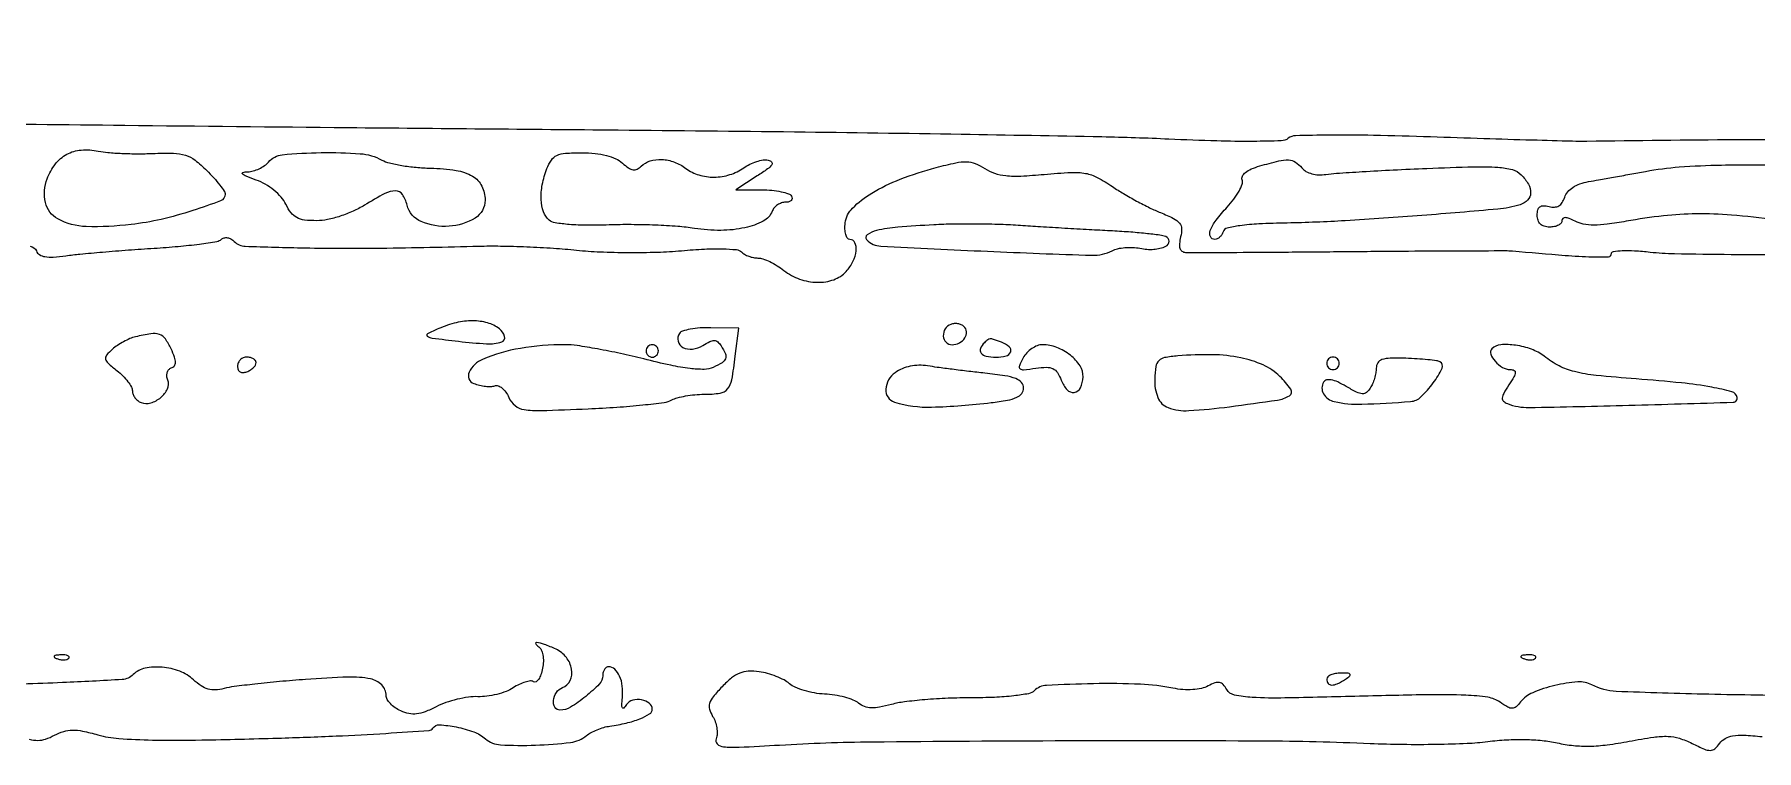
# Model space of a CAD drawing. Extents: x 0 to 5034, y 0 to 2560.
# Drawn here: x 3535.2 to 3813.4, y 2191.5 to 2307.1 of the extents above; entities that cross this region are included whole.
import ezdxf

# ---------------------------------------------------------------- set-up
doc = ezdxf.new("R2010")
doc.units = 0

msp = doc.modelspace()

# ---------------------------------------------------------------- linework, layer by layer
for points in [[(3827.18559, 2290.04452, 0.004343), (3810.157271, 2290.076646, 0.001576), (3786, 2289.836263, -0.009602), (3783.684336, 2289.850391, -0.000662), (3777.147494, 2290.0245, -0.000944), (3769.353548, 2290.257145, -0.000709), (3760.778705, 2290.541469, 0.003421), (3751.52036, 2290.798183, 0.007574), (3744.455716, 2290.838665, 0.004336), (3738.960331, 2290.739245, 0.156523), (3737.778705, 2290.324864, -0.155211), (3736.626255, 2289.917397, -0.006156), (3732.106507, 2289.828927, -0.009162), (3726.216111, 2289.894103, -0.004141), (3718.5, 2290.184906, 0.006559), (3707.654555, 2290.541129, 0.00089), (3684.93125, 2290.948714, 0.001025), (3658.003456, 2291.328522, 0.000865), (3629.5, 2291.622781, -0.000217), (3585.881725, 2292.016538, -0.000379), (3549.75898, 2292.385684, -0.000297), (3521.114575, 2292.717168, -0.0039)], [(3534.488235, 2272.894777, -0.289016), (3535.500627, 2272.138184, 0.165152), (3535.994476, 2271.544259, 0.097809), (3536.867386, 2271.220871, 0.057099), (3538.225972, 2271.15871, 0.017753), (3540.261523, 2271.37087, -0.01079), (3542.536206, 2271.640015, -0.002831), (3546.192447, 2271.971931, -0.002874), (3550.360612, 2272.302415, -0.002942), (3554.5, 2272.582206, 0.00725), (3558.395759, 2272.879264, 0.010523), (3561.822679, 2273.263477, 0.006426), (3564.664248, 2273.680008, 0.150687), (3565.385714, 2274.035235, -0.134981), (3565.814665, 2274.2631, -0.097083), (3566.35958, 2274.277493, -0.08424), (3566.937602, 2274.076119, -0.070627), (3567.457234, 2273.685714, 0.189589), (3569.242489, 2272.908452, 0.004125), (3578.899975, 2272.641371, 0.008003), (3591.147078, 2272.599805, 0.003745), (3607, 2272.918524, -0.011089), (3610.467214, 2272.937303, -0.006019), (3614.727861, 2272.81457, -0.005993), (3619.061976, 2272.585424, -0.009433), (3622.775698, 2272.273959, 0.015508), (3626.572647, 2272.001918, 0.008821), (3631.176117, 2271.896621, 0.008802), (3635.82007, 2271.954099, 0.01437), (3639.751676, 2272.185218, -0.009224), (3643.439265, 2272.440095, -0.018099), (3646.380358, 2272.482352, -0.017044), (3648.605909, 2272.357789, -0.175624), (3649.425979, 2271.974021, 0.069114), (3649.91971, 2271.600714, 0.038976), (3650.603016, 2271.286119, 0.038067), (3651.356146, 2271.071624, 0.050383), (3652.065141, 2271, -0.082712), (3652.878671, 2270.864495, -0.02841), (3653.988033, 2270.4125, -0.027329), (3655.177112, 2269.765448, -0.028388), (3656.272871, 2269, 0.081367), (3658.820247, 2267.594637, 0.081369), (3661.682863, 2267.075554, 0.088573), (3664.350069, 2267.505117, 0.125367), (3666.345012, 2268.828741, 0.070183), (3667.436514, 2270.439942, 0.0857), (3667.946478, 2272.185042, 0.13552), (3667.743009, 2273.478133, 0.294422), (3666.933578, 2274, -0.245374), (3666.549669, 2274.200473, -0.083972), (3666.273366, 2274.786218, -0.060192), (3666.140005, 2275.651208, -0.03762), (3666.183578, 2276.676487, -0.171381), (3667.353325, 2279.054543, -0.05712), (3670.463308, 2281.468601, -0.045003), (3675.059098, 2283.722821, -0.026425), (3680.889477, 2285.61125, -0.011122), (3684.036512, 2286.375216, -0.059317), (3685.793688, 2286.546931, -0.091844), (3687.169853, 2286.261865, -0.048189), (3688.722618, 2285.446092, 0.065398), (3690.302582, 2284.683992, 0.055455), (3692.117237, 2284.300958, 0.036634), (3694.572547, 2284.242037, 0.010779), (3698.333141, 2284.508727, -0.010367), (3702.670711, 2284.819925, -0.057215), (3705.004292, 2284.671741, -0.077362), (3706.916986, 2284.012024, -0.027923), (3709.387286, 2282.523228, 0.015467), (3711.156027, 2281.396279, 0.010034), (3713.265165, 2280.199041, 0.010091), (3715.373792, 2279.111859, 0.018814), (3717.129835, 2278.331374, -0.018803), (3719.237087, 2277.394847, -0.106457), (3720.196416, 2276.638043, -0.168667), (3720.53418, 2275.731255, -0.06717), (3720.384141, 2274.394402, 0.034831), (3720.192017, 2273.315782, 0.101022), (3720.263342, 2272.565046, 0.163542), (3720.587816, 2272.110827, 0.14121), (3721.141592, 2271.911364, 0.017433), (3722.17841, 2271.879944, 0.00018), (3729.444718, 2271.915752, 0.000581), (3737.820069, 2271.969777, 0.000377), (3747.5, 2272.050768, -0.00055), (3757.189811, 2272.128504, -0.000839), (3765.596875, 2272.172599, -0.000285), (3772.863654, 2272.19438, -0.022806), (3774, 2272.145287, 0.002149), (3782.506839, 2271.4249, 0.013222), (3786.897156, 2271.188731, 0.017699), (3789.52281, 2271.209985, 0.401533), (3790, 2271.708392, -0.373197), (3790.306427, 2272.061757, -0.025237), (3791.741571, 2272.193551, -0.024972), (3793.729362, 2272.176016, -0.012286), (3796.25, 2271.965493, 0.022271), (3800.169662, 2271.716805, 0.002357), (3809.329688, 2271.587523, 0.002908), (3820.246363, 2271.548405, 0.002331)], [(3816.5, 2277.178411, 0.011513), (3809.368984, 2277.932644, 0.02321), (3803.720644, 2278.135734, 0.02531), (3798.40314, 2277.810537, 0.016831), (3792.357819, 2276.925619, -0.012486), (3789.317062, 2276.453491, -0.032784), (3787.114927, 2276.313419, -0.046179), (3785.442692, 2276.471603, -0.076346), (3784.107819, 2276.942297, 0.024968), (3783.177507, 2277.381944, 0.087096), (3782.531477, 2277.524913, 0.197739), (3782.157063, 2277.389766, 0.211563), (3782, 2277.035184, -0.185695), (3781.847983, 2276.639978, -0.089931), (3781.4125, 2276.304085, -0.069773), (3780.765333, 2276.076395, -0.049786), (3780, 2276, -0.071916), (3779.142194, 2276.124022, -0.119125), (3778.512277, 2276.488298, -0.123133), (3778.131469, 2277.089897, -0.079994), (3778, 2277.90638, -0.060561), (3778.104984, 2278.769967, -0.174697), (3778.434354, 2279.264186, -0.168945), (3779.011991, 2279.444334, -0.055898), (3779.903596, 2279.314959, 0.073788), (3780.784089, 2279.219077, 0.123672), (3781.494486, 2279.427155, 0.118806), (3782.041086, 2279.954565, 0.064948), (3782.437517, 2280.803133, -0.09927), (3782.918205, 2281.672208, -0.071517), (3783.750101, 2282.409067, -0.061071), (3784.890991, 2282.974475, -0.042542), (3786.28392, 2283.334732, 0.001887), (3787.923433, 2283.619255, 0.000632), (3790.317777, 2284.047208, 0.000629), (3792.96703, 2284.527616, 0.000718), (3795.5, 2284.993987, -0.027104), (3800.955867, 2285.703512, -0.014444), (3807.756982, 2286.018236, -0.00759), (3818.192747, 2286.040954, -0.001303)], [(3534.342829, 2193.296981, 0.066198), (3535.731362, 2193.127127, 0.078093), (3536.981376, 2193.337006, 0.042319), (3538.416553, 2193.955341, -0.049022), (3539.900656, 2194.571349, -0.071679), (3541.296915, 2194.785733, -0.053886), (3542.96972, 2194.620549, -0.016726), (3545.428124, 2194.020124, 0.050219), (3548.807506, 2193.430847, 0.013507), (3554.254415, 2193.184089, 0.009356), (3562.208593, 2193.187691, 0.002706), (3574.48665, 2193.489502, 0.003196), (3583.930474, 2193.833233, 0.00515), (3591.969394, 2194.260297, 0.001272), (3598.955155, 2194.721457, 0.24174), (3599.549434, 2195.079985, -0.275639), (3600.626357, 2195.639687, -0.03467), (3603.341015, 2195.290491, -0.038824), (3606.16857, 2194.493152, -0.090082), (3608.060665, 2193.379095, 0.166268), (3610.472224, 2192.409457, 0.021273), (3616.136189, 2192.351466, 0.022253), (3621.788923, 2192.78644, 0.143837), (3624.387511, 2193.906643, -0.051087), (3625.10875, 2194.39022, -0.02638), (3626.094372, 2194.849193, -0.025921), (3627.167791, 2195.218341, -0.035517), (3628.166963, 2195.42963, 0.023735), (3630.796556, 2195.921331, 0.036596), (3633.001867, 2196.616764, 0.041186), (3634.577497, 2197.399294, 0.262681), (3635, 2198.148016, 0.230011), (3634.531259, 2199.113062, 0.122619), (3633.292974, 2199.669708, 0.111664), (3631.846721, 2199.606085, 0.17936), (3630.854445, 2198.895717, -0.041378), (3630.414335, 2198.348393, -0.492259), (3630.181242, 2198.372729, -0.154092), (3630.075048, 2198.795456, -0.011366), (3630.174515, 2200, 0.054234), (3630.168373, 2201.895533, 0.077281), (3629.726789, 2203.517199, 0.10178), (3628.942714, 2204.608605, 0.188424), (3627.940983, 2205, 0.150207), (3627.582128, 2204.889706, 0.098577), (3627.276414, 2204.579378, 0.081732), (3627.070233, 2204.115551, 0.063883), (3627, 2203.568094, -0.195907), (3626.450593, 2202.219699, -0.029584), (3624.249191, 2200.218415, -0.031662), (3621.790038, 2198.47996, -0.138898), (3620.09563, 2198, -0.263417), (3619.276132, 2198.463931, -0.164258), (3619.034359, 2199.571488, -0.122467), (3619.508892, 2200.853908, -0.152737), (3620.5, 2201.638374, 0.194808), (3621.726136, 2202.783397, 0.151664), (3621.9716, 2204.607512, 0.125113), (3621.124147, 2206.524711, 0.120106), (3619.452947, 2207.839485, 0.015644), (3617.574189, 2208.625498, 0.056397), (3616.319116, 2208.94902, 0.635241), (3616.172613, 2208.724697, 0.113179), (3616.658632, 2208.232139, -0.147187), (3617.07311, 2207.751713, -0.059707), (3617.33143, 2206.917501, -0.051241), (3617.413488, 2205.876027, -0.041303), (3617.294282, 2204.759107, -0.03523), (3617.026939, 2203.751358, -0.065598), (3616.651849, 2202.995721, -0.107426), (3616.236872, 2202.597336, -0.283376), (3615.841675, 2202.59785, 0.167222), (3615.323958, 2202.714817, 0.045015), (3614.486354, 2202.545767, 0.040373), (3613.512151, 2202.168109, 0.03239), (3612.533251, 2201.613744, -0.053786), (3611.38172, 2201.025075, -0.029799), (3609.874619, 2200.549739, -0.029373), (3608.27266, 2200.246275, -0.041539), (3606.823029, 2200.180337, 0.044261), (3605.302742, 2200.102907, 0.024515), (3603.476038, 2199.754683, 0.024271), (3601.646177, 2199.216746, 0.035714), (3600.10719, 2198.55543, -0.024885), (3598.307236, 2197.735395, -0.065323), (3596.933985, 2197.388737, -0.080757), (3595.697356, 2197.443625, -0.055558), (3594.361388, 2197.881202, -0.045419), (3593.458006, 2198.396409, -0.049989), (3592.693658, 2199.052025, -0.056146), (3592.169024, 2199.7425, -0.13521), (3592, 2200.356116, 0.19873), (3591.291542, 2202.068188, 0.148107), (3589.470539, 2203.04423, 0.058218), (3585.884274, 2203.337673, 0.009812), (3579, 2202.963582, 0.0043), (3574.783349, 2202.614874, 0.005062), (3570.79687, 2202.209922, 0.004465), (3567.438836, 2201.804032, 0.031245), (3565.819132, 2201.489695, -0.050658), (3564.421332, 2201.274253, -0.082495), (3563.231359, 2201.4092, -0.0778), (3562.101369, 2201.931305, -0.0405), (3560.880571, 2202.896638, 0.096824), (3558.662856, 2204.277716, 0.069123), (3555.805186, 2204.934493, 0.072821), (3553.051286, 2204.775954, 0.146665), (3551.153655, 2203.753655, -0.183291), (3549.362845, 2202.94782, -0.004065), (3539.734283, 2202.445212, -0.007161), (3526.843745, 2202.062228, -0.00258)], [(3821.201015, 2200.318329, -0.002854), (3805.727277, 2200.563828, -0.004494), (3790.760836, 2201.021351, -0.113445), (3786.833324, 2202.089202, 0.143192), (3784.533942, 2202.571964, 0.039513), (3780.847505, 2201.990328, 0.039853), (3777.274323, 2200.825471, 0.129986), (3775.315002, 2199.325692, -0.045408), (3774.577743, 2198.53383, -0.18222), (3773.97134, 2198.298731, -0.134865), (3773.247534, 2198.490306, -0.021042), (3771.989873, 2199.294539, 0.116416), (3770.031957, 2200.074795, 0.02641), (3766.447767, 2200.414972, 0.014653), (3760.548898, 2200.488797, 0.002487), (3749.300154, 2200.243938, -0.001955), (3737.232369, 2199.968387, -0.017639), (3731.951824, 2200.054749, -0.03994), (3729.064299, 2200.436556, -0.215572), (3727.821893, 2201.353776, 0.0584), (3727.25454, 2202.137051, 0.16218), (3726.667422, 2202.462152, 0.134389), (3725.927859, 2202.400597, 0.03531), (3724.83276, 2201.910496, -0.069011), (3723.745567, 2201.509207, -0.038189), (3722.341651, 2201.312153, -0.034973), (3720.761735, 2201.322911, -0.031202), (3719.13615, 2201.550518, 0.040581), (3713.873396, 2202.187112, 0.0144), (3706.285151, 2202.266493, 0.008048), (3698.687385, 2202.00477, 0.185812), (3696.739772, 2201.139772, -0.153134), (3695.824421, 2200.661493, -0.016415), (3693.425515, 2200.311785, -0.017689), (3690.3139, 2200.0731, -0.010142), (3686.55, 2199.994423, 0.010376), (3682.805143, 2199.914396, 0.010131), (3679.036839, 2199.679033, 0.010071), (3675.738292, 2199.338808, 0.037002), (3673.681792, 2198.928586, -0.020242), (3671.744182, 2198.474126, -0.056982), (3670.358439, 2198.36852, -0.080608), (3669.281525, 2198.585306, -0.083495), (3668.3429, 2199.130381, 0.081421), (3667.490113, 2199.63032, 0.026777), (3666.102521, 2200.081261, 0.025863), (3664.483202, 2200.424646, 0.026565), (3662.851506, 2200.59517, -0.03099), (3661.207312, 2200.781713, -0.028476), (3659.550638, 2201.172877, -0.029635), (3658.113917, 2201.694159, -0.078051), (3657.190398, 2202.277146, 0.059544), (3656.313989, 2202.876642, 0.027041), (3655.047317, 2203.452842, 0.02631), (3653.629719, 2203.922992, 0.032639), (3652.268553, 2204.202279, 0.045059), (3650.514236, 2204.2849, 0.085457), (3649.135992, 2203.986097, 0.076096), (3647.835184, 2203.213597, 0.029764), (3646.299101, 2201.790306, 0.018918), (3644.855984, 2200.165194, 0.09476), (3644.275637, 2199.101265, 0.147898), (3644.2596, 2198.143356, 0.070446), (3644.764333, 2197.005755, -0.055738), (3645.177078, 2196.144473, -0.045449), (3645.424906, 2195.151948, -0.047174), (3645.482659, 2194.183706, -0.083117), (3645.32344, 2193.400487, 0.299782), (3645.509689, 2192.552103, 0.169814), (3646.501988, 2192.090078, 0.03676), (3649.039808, 2192.02445, 0.003091), (3655.589654, 2192.377262, -0.01263), (3670.507193, 2192.895662, -0.001678), (3702.057026, 2193.088865, -0.00186), (3733.593207, 2193.058867, -0.009655), (3751, 2192.641364, 0.007771), (3756.2624, 2192.495302, 0.006909), (3761.7375, 2192.50412, 0.00695), (3766.662958, 2192.648612, 0.021122), (3770, 2192.93451, -0.017948), (3773.030708, 2193.213546, -0.01878), (3776.028048, 2193.268587, -0.01988), (3778.819298, 2193.103851, -0.030026), (3781.222955, 2192.719057, 0.02906), (3783.839002, 2192.295081, 0.031069), (3786.428479, 2192.190285, 0.026901), (3789.31122, 2192.408227, 0.014313), (3792.846186, 2192.970977, -0.009578), (3796.823603, 2193.642835, -0.045171), (3799.132294, 2193.776664, -0.067523), (3800.962605, 2193.467712, -0.040191), (3803.016698, 2192.641557, 0.012529), (3805.004738, 2191.711248, 0.10459), (3805.972047, 2191.510928, 0.181009), (3806.691874, 2191.783812, 0.054787), (3807.493657, 2192.660438, -0.106202), (3808.384239, 2193.453935, -0.090457), (3809.57447, 2193.869319, -0.052067), (3811.362318, 2193.961146, -0.012531), (3814.32448, 2193.730271, -0.008392)]]:
    msp.add_lwpolyline(points, format="xyb")
for points in [[(3554.264319, 2287.882895, -0.015286), (3557.657662, 2287.921721, -0.071293), (3559.583449, 2287.608023, -0.089116), (3561.131045, 2286.799209, -0.031523), (3563.014319, 2285.139527, -0.013079), (3564.157856, 2283.934546, -0.017669), (3565.122956, 2282.783493, -0.014776), (3565.850762, 2281.791271, -0.151983), (3566, 2281.311642, -0.310595), (3565.264694, 2280.242129, -0.013521), (3560.757602, 2278.652053, -0.021692), (3555.64585, 2277.244235, -0.0271), (3550.7963, 2276.405878, -0.035815), (3543.539096, 2276.076222, -0.118765), (3538.955324, 2277.30852, -0.216464), (3536.957878, 2279.96131, -0.146016), (3537.230665, 2283.800145, -0.07406), (3538.558768, 2286.181322, -0.105183), (3540.400005, 2287.746634, -0.104107), (3542.734027, 2288.436827, -0.071353), (3545.5, 2288.263966, 0.030227), (3547.041147, 2288.039798, 0.010139), (3549.312019, 2287.894881, 0.010046), (3551.837389, 2287.835876, 0.011321)], [(3591.315741, 2286.822256, 0.064353), (3592.526998, 2286.358045, 0.017801), (3594.52697, 2285.948766, 0.017668), (3596.845429, 2285.643473, 0.017653), (3599.180325, 2285.502526, -0.031383), (3603.316326, 2285.138713, -0.094714), (3605.973323, 2284.20079, -0.144545), (3607.45911, 2282.623343, -0.117634), (3608, 2280.356116, -0.260098), (3606.385152, 2277.461815, -0.122756), (3602.176612, 2276.119881, -0.116637), (3597.679923, 2276.881804, -0.235415), (3595.399651, 2279.543801, 0.08541), (3594.641505, 2281.25846, 0.251789), (3593.541366, 2281.84633, 0.121562), (3591.798924, 2281.411598, 0.016402), (3588.5, 2279.526086, -0.032553), (3586.65636, 2278.549902, -0.027098), (3584.586409, 2277.752534, -0.027935), (3582.546542, 2277.215006, -0.048376), (3580.804566, 2277.03121, -0.029888), (3578.831814, 2277.132528, -0.093959), (3577.569832, 2277.520751, -0.109353), (3576.645673, 2278.304945, -0.048791), (3575.804566, 2279.671301, 0.066431), (3575.041135, 2280.819035, 0.041605), (3573.879075, 2281.941363, 0.039993), (3572.479637, 2282.908874, 0.045349), (3571, 2283.595223, -0.008228), (3569.361741, 2284.212136, -0.098468), (3568.796427, 2284.576802, -0.587325), (3568.8597, 2284.81417, -0.053164), (3569.627555, 2284.923922, 0.058524), (3570.533457, 2285.063299, 0.041927), (3571.495827, 2285.418277, 0.042454), (3572.367912, 2285.919961, 0.067898), (3573, 2286.5, -0.198764), (3575.227651, 2287.675808, -0.018915), (3581.502475, 2288.023906, -0.022975), (3587.817708, 2287.844822, -0.105443)], [(3630.194888, 2286.323629, 0.032158), (3631.164951, 2285.553084, 0.111298), (3631.903596, 2285.253516, 0.155089), (3632.555653, 2285.348145, 0.083583), (3633.223629, 2285.823629, -0.123817), (3634.65812, 2286.681591, -0.08567), (3636.543688, 2286.912234, -0.077346), (3638.579418, 2286.491955, -0.072523), (3640.44113, 2285.468197, 0.090001), (3642.536751, 2284.40885, 0.074984), (3645.011863, 2284.062993, 0.07298), (3647.54199, 2284.46237, 0.077342), (3649.796105, 2285.56974, -0.040474), (3650.779672, 2286.146173, -0.036178), (3651.880309, 2286.581805, -0.038021), (3652.930499, 2286.826095, -0.08591), (3653.744166, 2286.810753, -0.159618), (3654.286112, 2286.50987, -0.351848), (3654.317478, 2286.067413, -0.086957), (3653.638132, 2285.379794, -0.012175), (3651.975555, 2284.257859), (3648.5, 2282.033694), (3652.690983, 2282.016847, -0.022105), (3654.341007, 2281.937215, -0.028996), (3655.832412, 2281.711199, -0.029233), (3657.009784, 2281.389373, -0.174734), (3657.5, 2281, -0.14305), (3657.60479, 2280.620484, -0.191443), (3657.469306, 2280.29375, -0.136231), (3657.091505, 2280.073094, -0.064544), (3656.527632, 2280, 0.082954), (3655.878012, 2279.891477, 0.065937), (3655.240779, 2279.573583, 0.066342), (3654.712005, 2279.103306, 0.086461), (3654.380187, 2278.548368, -0.185156), (3652.947276, 2276.95547, -0.064011), (3649.984268, 2275.893293, -0.052977), (3646.096649, 2275.461936, -0.040071), (3641.811849, 2275.785838, 0.020466), (3639.140246, 2276.093411, 0.008494), (3635.511528, 2276.299414, 0.008387), (3631.610989, 2276.388943, 0.010717), (3628.016792, 2276.334097, -0.010846), (3624.489828, 2276.281188, -0.018998), (3621.573118, 2276.411605, -0.019217), (3619.331171, 2276.684452, -0.134093), (3618.335744, 2277.136321, -0.137962), (3617.427023, 2278.453602, -0.07169), (3617.053673, 2280.431689, -0.059183), (3617.234187, 2282.840024, -0.042596), (3617.975249, 2285.4349, -0.059294), (3618.697509, 2286.816253, -0.137306), (3619.586523, 2287.561524, -0.089844), (3620.983486, 2287.911622, -0.016589), (3623.646508, 2288, -0.025736), (3625.757177, 2287.891289, -0.036941), (3627.599776, 2287.562142, -0.04298), (3629.106824, 2287.034933, -0.078444)], [(3739.964775, 2285.542444, 0.094817), (3740.634983, 2284.990419, 0.059035), (3741.582673, 2284.6097, 0.054012), (3742.690473, 2284.4353, 0.050341), (3743.837219, 2284.495408, -0.021272), (3745.537988, 2284.683987, -0.002004), (3749.729792, 2284.952126, -0.002565), (3754.732878, 2285.226278, -0.002016), (3760.157817, 2285.473718, -0.003755), (3767.755664, 2285.732434, -0.023404), (3771.648274, 2285.65351, -0.047857), (3773.979215, 2285.270852, -0.132529), (3775.407817, 2284.449326, -0.066323), (3776.573328, 2282.925512, -0.139141), (3776.930585, 2281.490451, -0.183556), (3776.451133, 2280.342345, -0.129306), (3775.25, 2279.597714, -0.052446), (3771.628944, 2278.890147, -0.002535), (3759.375699, 2277.869483, -0.004623), (3746.978236, 2277.015333, -0.010459), (3737.579403, 2276.652117, 0.007372), (3733.033988, 2276.504557, 0.022201), (3729.945451, 2276.220883, 0.026777), (3727.880747, 2275.824814, 0.256935), (3727.246069, 2275.238208, -0.062054), (3727.019886, 2274.764784, -0.062896), (3726.685304, 2274.363724, -0.069205), (3726.297925, 2274.091992, -0.118936), (3725.916667, 2274, -0.293392), (3725.20701, 2274.455636, -0.201016), (3725.174928, 2275.441917, -0.073235), (3726.095986, 2277.086857, -0.023742), (3727.905871, 2279.217743, 0.027088), (3728.982292, 2280.502396, 0.03531), (3729.813263, 2281.791217, 0.038051), (3730.324256, 2282.917213, 0.18103), (3730.318538, 2283.612287, -0.214822), (3730.352597, 2284.211229, -0.105966), (3730.848724, 2284.810931, -0.066734), (3731.7991, 2285.374458, -0.030402), (3733.162667, 2285.85859, -0.010717), (3736.243604, 2286.674707, -0.071108), (3737.82285, 2286.826039, -0.133168), (3738.917808, 2286.473818, -0.075662)], [(3680.5, 2276.358904, 0.007818), (3674.661841, 2275.96073, 0.034556), (3671.258236, 2275.436521, 0.101199), (3669.74903, 2274.756005, 0.461915), (3669.681828, 2273.918172, 0.185476), (3671.944179, 2272.911624, 0.002018), (3689.147787, 2272.088727, 0.002646), (3706.057459, 2271.437902, 0.12995), (3709.308652, 2272.182959, -0.066482), (3710.194457, 2272.507265, -0.033201), (3711.376596, 2272.688119, -0.032248), (3712.64551, 2272.71472, -0.040858), (3713.808652, 2272.568348, 0.06837), (3716.035974, 2272.411446, 0.089958), (3718.008169, 2272.905865, 0.300352), (3718.505835, 2273.695835, 0.305388), (3717.971975, 2274.452926, 0.059013), (3717.022137, 2274.691366, 0.006118), (3714.729268, 2274.958135, 0.007538), (3711.979695, 2275.202151, 0.005962), (3709, 2275.385679, -0.001455), (3705.620421, 2275.563271, -0.000898), (3701.646875, 2275.790829, -0.0009), (3697.720849, 2276.029834, -0.001617), (3694.5, 2276.242195, 0.009557), (3691.313232, 2276.401532, 0.005627), (3687.5, 2276.476242, 0.005627), (3683.686728, 2276.465115, 0.009573)], [(3600.5, 2259.604782, 0.016027), (3598.686891, 2258.745962, 0.57843), (3598.66906, 2258.371356, 0.110818), (3599.457587, 2258.084586, 0.002229), (3603.696642, 2257.557892, 0.015946), (3608.243169, 2257.160125, 0.087706), (3610.677457, 2257.452634, 0.408285), (3611.154773, 2258.32431, 0.163383), (3610.309841, 2259.564197, 0.092979), (3608.382094, 2260.527223, 0.068541), (3606.014211, 2260.863336, 0.059818), (3603.337272, 2260.553158, 0.043894)], [(3639.390277, 2258.822464, 0.202318), (3639.193517, 2257.557647, 0.215049), (3639.968376, 2256.576716, 0.149321), (3641.51374, 2256.2921, 0.11144), (3643.158978, 2256.867211, -0.023434), (3644.315456, 2257.516206, -0.118802), (3645.030385, 2257.68212, -0.180464), (3645.581988, 2257.470997, -0.070935), (3646.118706, 2256.84217, -0.036667), (3646.816029, 2255.53985, -0.193268), (3646.845011, 2254.745548, -0.174323), (3646.313733, 2254.102535, -0.028855), (3644.863066, 2253.352102, -0.102595), (3643.382732, 2253.028485, -0.032525), (3641.114261, 2253.151731, -0.023454), (3637.985928, 2253.67651, -0.008624), (3633.624625, 2254.699287, 0.00847), (3629.874239, 2255.580013, 0.008717), (3626.131822, 2256.324166, 0.008503), (3622.867622, 2256.857116, 0.036225), (3620.898049, 2257, 0.040799), (3613.688741, 2256.410759, 0.059677), (3607.579403, 2254.638664, 0.183613), (3605.420728, 2252.567512, 0.440406), (3606.163537, 2250.7438, 0.031923), (3607.095513, 2250.46519, 0.030347), (3608.071256, 2250.301724, 0.031769), (3608.950673, 2250.264945, 0.086386), (3609.560261, 2250.384751, -0.185762), (3610.095269, 2250.384254, -0.081985), (3610.714604, 2250.019819, -0.064762), (3611.321696, 2249.362876, -0.047313), (3611.817711, 2248.500736, 0.11412), (3612.841845, 2247.166846, 0.137423), (3614.282951, 2246.530843, 0.043278), (3616.986504, 2246.379328, 0.002967), (3624.655772, 2246.659013, 0.006654), (3629.289979, 2246.917384, 0.008967), (3633.474794, 2247.282117, 0.006515), (3636.949333, 2247.693674, 0.090361), (3638.147865, 2248.079135, -0.058244), (3639.04855, 2248.43371, -0.021081), (3640.393176, 2248.729496, -0.020572), (3641.906444, 2248.932317, -0.023028), (3643.375242, 2249, 0.034851), (3645.973861, 2249.18135, 0.188173), (3647.185522, 2249.861242, 0.129322), (3647.862405, 2251.336211, 0.01339), (3648.424024, 2255.149023), (3648.968367, 2259.683709), (3644.487328, 2259.751451, 0.020876), (3642.726277, 2259.704543, 0.027983), (3641.141641, 2259.506505, 0.027676), (3639.890807, 2259.206208, 0.183589)], [(3683.25, 2260.291667, 0.163827), (3682.334937, 2259.557404, 0.158244), (3682.034162, 2258.407953, 0.180597), (3682.475449, 2257.407173, 0.202231), (3683.440983, 2257, 0.120123), (3684.630402, 2257.289937, 0.129988), (3685.512354, 2258.089961, 0.159979), (3685.777303, 2259.092894, 0.195382), (3685.362868, 2259.962132, 0.08808), (3684.940236, 2260.229632, 0.058532), (3684.38628, 2260.383928, 0.05687), (3683.792215, 2260.408359, 0.069845)], [(3551.5, 2258.280761, 0.04115), (3550.609536, 2257.984468, 0.023098), (3549.58193, 2257.48851, 0.022917), (3548.583641, 2256.887834, 0.034453), (3547.778912, 2256.26794, 0.034813), (3546.837539, 2255.308596, 0.233945), (3546.679316, 2254.680361, 0.159415), (3547.063804, 2254.022747, 0.014761), (3548.528912, 2252.798598, -0.030227), (3549.474653, 2251.957414, -0.033869), (3550.274118, 2251.037942, -0.036106), (3550.835759, 2250.1728, -0.126576), (3551, 2249.534409, 0.095168), (3551.104684, 2248.989394, 0.066844), (3551.412073, 2248.443727, 0.06457), (3551.866532, 2247.980152, 0.07513), (3552.402801, 2247.675672, 0.164616), (3553.965504, 2247.612972, 0.10313), (3555.594213, 2248.485345, 0.109645), (3556.669221, 2249.884559, 0.203516), (3556.718657, 2251.290785, -0.072367), (3556.575742, 2251.924157, -0.090556), (3556.637686, 2252.522403, -0.105576), (3556.8908, 2252.992216, -0.136973), (3557.294417, 2253.264806, 0.146656), (3557.783425, 2253.60876, 0.171119), (3557.965313, 2254.143933, 0.085051), (3557.811728, 2254.983051, 0.019204), (3557.259678, 2256.329413, 0.047717), (3556.335762, 2257.932312, 0.157762), (3555.370156, 2258.650651, 0.11965), (3553.998051, 2258.772386, 0.022325)], [(3634, 2256, 0.099038), (3634.076342, 2255.618362, 0.097945), (3634.29375, 2255.29375, 0.097945), (3634.618362, 2255.076342, 0.099038), (3635, 2255, 0.099038), (3635.381638, 2255.076342, 0.097945), (3635.70625, 2255.29375, 0.097945), (3635.923658, 2255.618362, 0.099038), (3636, 2256, 0.099038), (3635.923658, 2256.381638, 0.097945), (3635.70625, 2256.70625, 0.097945), (3635.381638, 2256.923658, 0.099038), (3635, 2257, 0.099038), (3634.618362, 2256.923658, 0.097945), (3634.29375, 2256.70625, 0.097945), (3634.076342, 2256.381638, 0.099038)], [(3688.666667, 2257.333333, 0.100787), (3688.055946, 2256.410269, 0.268587), (3688.163032, 2255.656815, 0.178078), (3688.981608, 2255.152274, 0.050018), (3690.5, 2255, 0.058786), (3692.180084, 2255.198217, 0.247246), (3692.919396, 2255.84618, 0.325871), (3692.7009, 2256.655603, 0.07783), (3691.418213, 2257.393011, 0.007226), (3690.125878, 2257.867616, 0.090039), (3689.612344, 2257.949388, 0.157593), (3689.216593, 2257.811929, 0.034635)], [(3694.93108, 2254.871221, 0.023083), (3694.318469, 2253.587454, 0.333941), (3694.433715, 2253.127513, 0.199361), (3695.002044, 2252.959693, 0.009824), (3696.981706, 2253.210623, -0.02968), (3698.713651, 2253.360612, -0.118175), (3699.749676, 2253.141724, -0.141876), (3700.469597, 2252.503465, -0.050107), (3701.091963, 2251.258119, 0.093763), (3702.032569, 2249.724985, 0.252277), (3703.200176, 2249.31291, 0.252464), (3704.185782, 2250.061485, 0.093846), (3704.612276, 2251.808058, 0.159318), (3704.135437, 2253.574763, 0.080257), (3702.562186, 2255.298549, 0.074104), (3700.366087, 2256.564465, 0.09402), (3698.070367, 2257, 0.091674), (3697.220963, 2256.842944, 0.057616), (3696.323202, 2256.374671, 0.055345), (3695.515479, 2255.685367, 0.065684)], [(3770.675343, 2256.342009, 0.291375), (3770.486278, 2255.489925, 0.094745), (3771.177413, 2254.330714, 0.079162), (3772.386365, 2253.340526, 0.132837), (3773.645498, 2253, -0.108876), (3774.252185, 2252.866308, -0.317416), (3774.45475, 2252.514391, -0.109313), (3774.239903, 2251.844112, -0.013023), (3773.414718, 2250.510187, 0.016454), (3772.583594, 2249.145832, 0.109235), (3772.352048, 2248.388254, 0.227052), (3772.547196, 2247.881391, 0.097895), (3773.175283, 2247.486232, 0.096251), (3776.686069, 2246.86732, 0.002472), (3792.7823, 2247.227298, 0.001021), (3809.680828, 2247.723382, 0.465659), (3810.293339, 2248.5, 0.280991), (3809.460368, 2249.391185, 0.02266), (3806.196212, 2250.141642, 0.02003), (3801.303281, 2250.834232, 0.006444), (3794, 2251.476167, -0.006579), (3787.516459, 2252.047812, -0.035038), (3784.013715, 2252.653215, -0.059232), (3781.535739, 2253.58457, -0.046325), (3779.115141, 2255.137561, 0.07814), (3777.086702, 2256.26434, 0.052381), (3774.508626, 2256.912808, 0.054181), (3772.095932, 2256.993657, 0.179553)], [(3568, 2253.531385, 0.094119), (3568.106211, 2252.972145, 0.166113), (3568.407358, 2252.617923, 0.151899), (3568.885039, 2252.503306, 0.075244), (3569.5, 2252.638374, 0.048303), (3570.073796, 2252.924763, 0.053891), (3570.559375, 2253.307216, 0.061199), (3570.891374, 2253.723081, 0.13875), (3571, 2254.106989, 0.164455), (3570.884842, 2254.447641, 0.095748), (3570.559375, 2254.737678, 0.076852), (3570.073715, 2254.933678, 0.057609), (3569.5, 2255, 0.096899), (3568.927495, 2254.887999, 0.097416), (3568.440625, 2254.568594, 0.098432), (3568.114629, 2254.091819, 0.10122)], [(3719.910119, 2255.19918, 0.023832), (3717.790889, 2254.91941, 0.153228), (3716.84531, 2254.423517, 0.160894), (3716.376917, 2253.489072, 0.027012), (3716.191267, 2251.467695, 0.103507), (3716.700664, 2248.476911, 0.213402), (3718.361083, 2246.849639, 0.104699), (3721.707638, 2246.356918, 0.017102), (3728.268587, 2246.993052, 0.003568), (3736.02847, 2248.070693, 0.099367), (3737.945434, 2248.755724, 0.433054), (3738.171522, 2249.805344, 0.048652), (3736.409382, 2251.8872, 0.086604), (3733.697295, 2253.736178, 0.056936), (3730.092604, 2254.898219, 0.045514), (3725.531431, 2255.38877, 0.024949)], [(3751.984687, 2253.228365, -0.043512), (3751.91065, 2252.458133, -0.026602), (3751.697044, 2251.569847, -0.026558), (3751.389208, 2250.705894, -0.042123), (3751.026978, 2250.009411, -0.078613), (3750.394684, 2249.289488, -0.19258), (3749.735777, 2249.076453, -0.102204), (3748.822204, 2249.330763, -0.014593), (3747.11112, 2250.275288, 0.023968), (3745.760938, 2250.987909, 0.062379), (3744.717438, 2251.325755, 0.103404), (3743.962337, 2251.312493, 0.201041), (3743.480217, 2250.96799, 0.280978), (3743.46937, 2249.079777, 0.20517), (3745.213822, 2247.823866, 0.062289), (3749.648375, 2247.401998, 0.01271), (3757.534392, 2247.83607, 0.171245), (3759.211859, 2248.584387, 0.044294), (3761.20135, 2250.836953, 0.047001), (3762.620602, 2253.199267, 0.405323), (3762.265877, 2254.25865, 0.087587), (3761.743955, 2254.421695, 0.007295), (3760.329664, 2254.582866, 0.009554), (3758.625127, 2254.719132, 0.007228), (3756.75, 2254.805844, 0.013103), (3754.229373, 2254.819835, 0.074896), (3752.914241, 2254.593857, 0.168541), (3752.244773, 2254.081086, 0.144587)], [(3744, 2254, 0.099038), (3744.076342, 2253.618362, 0.097945), (3744.29375, 2253.29375, 0.097945), (3744.618362, 2253.076342, 0.099038), (3745, 2253, 0.099038), (3745.381638, 2253.076342, 0.097945), (3745.70625, 2253.29375, 0.097945), (3745.923658, 2253.618362, 0.099038), (3746, 2254, 0.099038), (3745.923658, 2254.381638, 0.097945), (3745.70625, 2254.70625, 0.097945), (3745.381638, 2254.923658, 0.099038), (3745, 2255, 0.099038), (3744.618362, 2254.923658, 0.097945), (3744.29375, 2254.70625, 0.097945), (3744.076342, 2254.381638, 0.099038)], [(3674.25, 2252.489189, 0.223775), (3672.752513, 2249.822001, 0.34794), (3674.164829, 2247.750446, 0.083364), (3680.149773, 2246.929053, 0.022401), (3689.75, 2247.647983, 0.014283), (3692.388504, 2248.04164, 0.06161), (3693.90096, 2248.509055, 0.123049), (3694.703399, 2249.141745, 0.166068), (3695, 2250.010125, 0.183619), (3694.662434, 2250.898336, 0.119983), (3693.750985, 2251.529396, 0.054384), (3691.993494, 2251.993354, 0.010688), (3688.75, 2252.411015, -0.00256), (3686.137128, 2252.704379, -0.002357), (3683.454688, 2253.032295, -0.002353), (3681.066472, 2253.347106, -0.007808), (3679.5, 2253.586074, 0.046973), (3678.100647, 2253.688583, 0.046337), (3676.700154, 2253.529138, 0.047531), (3675.387833, 2253.121812, 0.055798)], [(3538.8125, 2206.316886, 0.051402), (3539.359369, 2206.160852, 0.05415), (3539.916927, 2206.123424, 0.060344), (3540.402231, 2206.202593, 0.126455), (3540.729167, 2206.395833, 0.296942), (3540.77538, 2206.614691, 0.208169), (3540.592839, 2206.799335, 0.077125), (3540.112848, 2206.910055, 0.028489), (3539.416667, 2206.921053, 0.018894), (3538.670344, 2206.862007, 0.168741), (3538.37858, 2206.720685, 0.470617), (3538.395823, 2206.538436, 0.054073)], [(3775.8125, 2206.316886, 0.051402), (3776.359369, 2206.160852, 0.05415), (3776.916927, 2206.123424, 0.060344), (3777.402231, 2206.202593, 0.126455), (3777.729167, 2206.395833, 0.296942), (3777.77538, 2206.614691, 0.208169), (3777.592839, 2206.799335, 0.077125), (3777.112848, 2206.910055, 0.028489), (3776.416667, 2206.921053, 0.018894), (3775.670344, 2206.862007, 0.168741), (3775.37858, 2206.720685, 0.470617), (3775.395823, 2206.538436, 0.054073)], [(3744, 2203, 0.163584), (3744.224247, 2202.332924, 0.234725), (3744.772965, 2202.060308, 0.112355), (3745.698623, 2202.270972, 0.031558), (3747, 2203, 0.023197), (3747.728886, 2203.520491, 0.409657), (3747.762149, 2203.781653, 0.220444), (3747.444209, 2203.949578, 0.011293), (3746.25, 2203.984687, 0.042523), (3745.388595, 2203.917196, 0.062416), (3744.660937, 2203.701752, 0.082215), (3744.167975, 2203.381177, 0.210568)]]:
    msp.add_lwpolyline(points, format="xyb", close=True)

doc.saveas('drawing.dxf')
